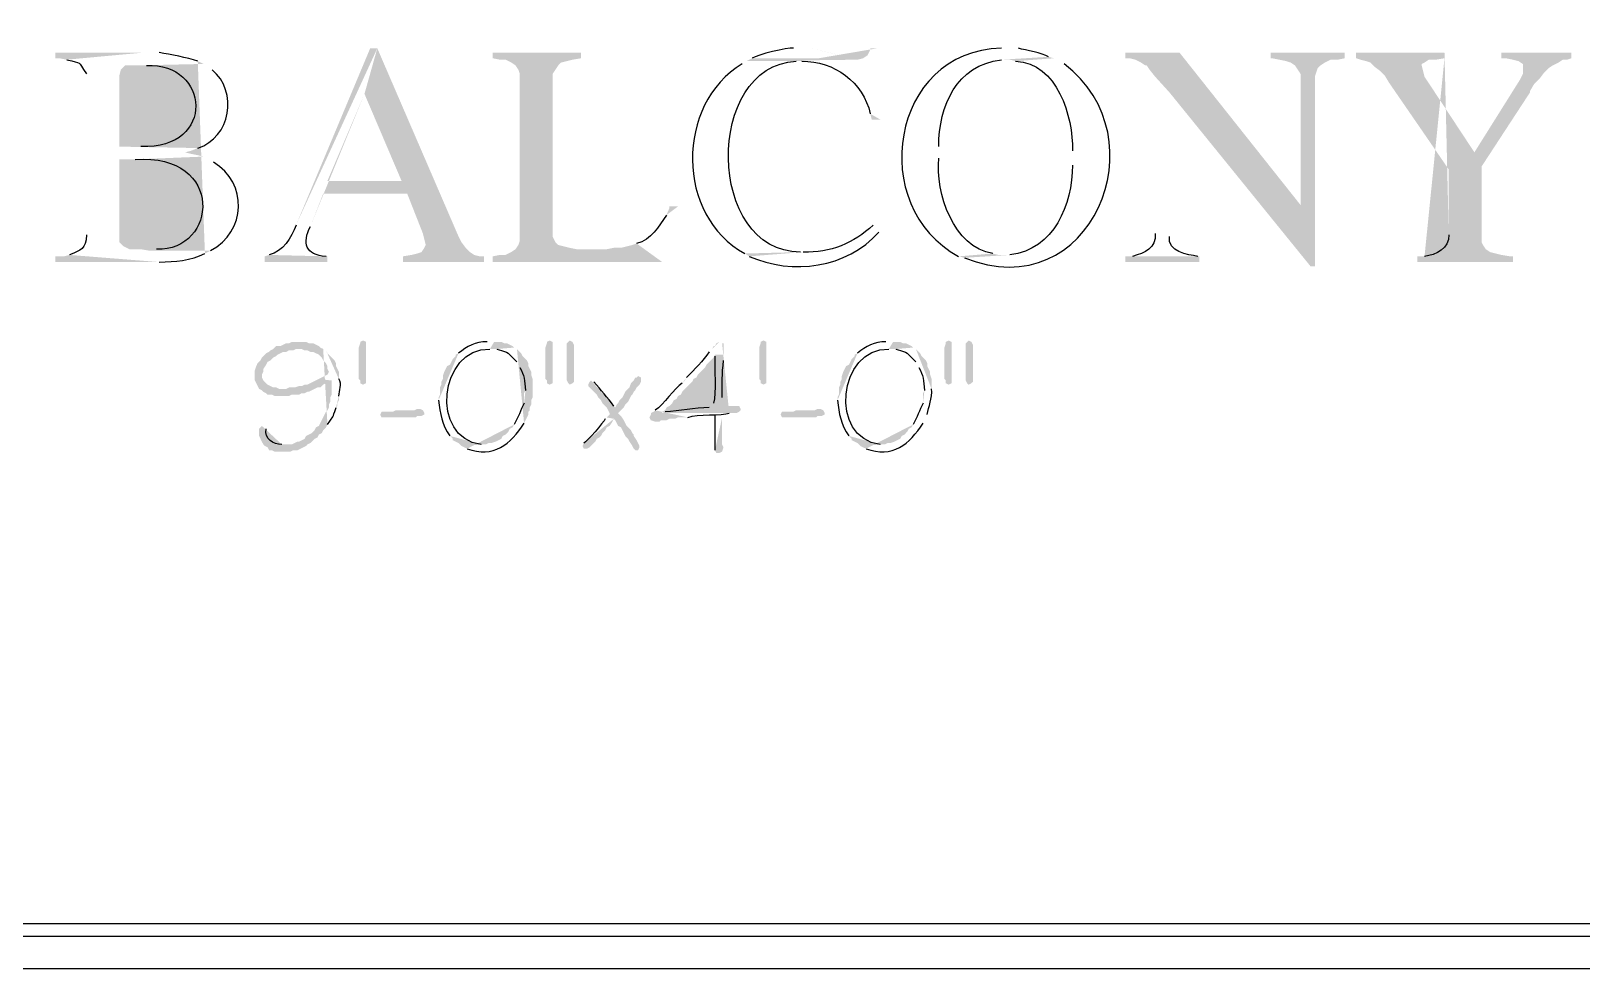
# Model space of a CAD drawing. Header units: inches. Extents: x -167 to 6071, y -6287 to -2731.
# Drawn here: x 646.5 to 704.5, y -6100 to -6064.9 of the extents above; entities that cross this region are included whole.
import ezdxf

# ---------------------------------------------------------------- set-up
doc = ezdxf.new("R2010")
doc.units = ezdxf.units.IN
doc.header["$LTSCALE"] = 96
doc.header["$MEASUREMENT"] = 0
doc.layers.add('Doors', color=5, linetype='Continuous', lineweight=9)
doc.layers.add('PDF_Geometry', color=7, linetype='Continuous', true_color=0x4a4a4a)
doc.layers.add('PDF_Solid Fills', color=7, linetype='Continuous')

msp = doc.modelspace()

# ---------------------------------------------------------------- hatches: boundary and pattern name
at = {"layer": 'PDF_Solid Fills', "transparency": 33554559}
h = msp.add_hatch(color=256, dxfattribs=at)
h.paths.add_polyline_path([(659.423, -6065.589), (659.157, -6065.589), (656.383, -6072.202)], flags=0)
h.paths.add_polyline_path([(655.37, -6073.322), (655.21, -6073.375), (655.21, -6073.589), (657.557, -6073.589), (657.557, -6073.375), (657.503, -6073.375)], flags=0)
h.paths.add_polyline_path([(656.917, -6072.255), (657.397, -6071.029), (660.543, -6071.029), (657.557, -6070.549), (658.943, -6067.295)], flags=0)
for points in [[(659.423, -6065.589), (658.943, -6067.295), (660.33, -6070.549), (657.557, -6070.549), (660.543, -6071.029), (661.13, -6072.522), (661.183, -6072.735), (661.237, -6072.949), (661.183, -6073.055), (661.077, -6073.215), (660.917, -6073.269), (660.703, -6073.322), (660.383, -6073.375), (660.383, -6073.589), (663.423, -6073.589), (663.423, -6073.375), (663.263, -6073.375), (663.05, -6073.322), (662.89, -6073.215), (662.73, -6073.055), (662.57, -6072.842), (662.463, -6072.629)], [(667.05, -6065.749), (663.743, -6065.749), (663.743, -6065.962), (664.01, -6066.015), (664.223, -6066.015), (664.437, -6066.122), (664.597, -6066.229), (664.703, -6066.389), (664.757, -6066.549), (664.757, -6072.789), (664.703, -6072.949), (664.597, -6073.109), (667.423, -6073.109), (666.89, -6073.109), (666.623, -6073.055), (666.197, -6072.949), (666.09, -6072.842), (666.037, -6072.735), (665.983, -6072.629), (665.983, -6066.549), (666.197, -6066.229), (666.303, -6066.122), (666.73, -6066.015), (667.05, -6065.962)], [(689.45, -6065.749), (687.423, -6065.749), (687.423, -6065.962), (687.583, -6065.962), (687.797, -6066.015), (688.01, -6066.122), (688.17, -6066.229), (688.223, -6066.229), (688.33, -6066.389), (688.543, -6066.655), (689.077, -6067.242), (694.357, -6073.749), (693.983, -6071.455)], [(695.637, -6065.749), (692.863, -6065.749), (692.863, -6065.962), (692.917, -6065.962), (693.45, -6066.069), (693.61, -6066.122), (693.77, -6066.229), (693.983, -6066.549), (693.983, -6071.455), (694.357, -6073.749), (694.517, -6073.749), (694.517, -6066.655), (694.623, -6066.335), (694.73, -6066.229), (694.89, -6066.122), (695.103, -6066.015), (695.37, -6066.015), (695.637, -6065.962)], [(704.117, -6065.749), (701.503, -6065.749), (701.503, -6065.962), (701.663, -6065.962), (701.93, -6066.015), (702.143, -6066.069), (702.303, -6066.175), (702.303, -6066.549), (702.197, -6066.762), (700.49, -6069.482), (700.757, -6070.015), (702.57, -6067.242), (702.57, -6067.189), (702.73, -6066.922), (702.943, -6066.709), (703.103, -6066.495), (703.263, -6066.335), (703.423, -6066.229), (703.637, -6066.122), (703.797, -6066.015), (703.957, -6066.015), (704.117, -6065.962)], [(656.49, -6076.575), (656.223, -6076.575), (656.117, -6076.629), (656.01, -6076.629), (655.797, -6076.735), (655.637, -6076.735), (655.53, -6076.842), (655.423, -6076.895), (655.37, -6076.949), (655.263, -6077.002), (655.157, -6077.109), (655.103, -6077.162), (655.05, -6077.269), (654.943, -6077.375), (654.89, -6077.482), (654.837, -6077.642), (654.837, -6078.015), (654.89, -6078.122), (654.943, -6078.229), (654.997, -6078.335), (655.903, -6078.335), (655.743, -6078.335), (655.637, -6078.282), (655.53, -6078.282), (655.317, -6078.175), (655.263, -6078.122), (655.157, -6078.015), (655.103, -6077.909), (655.103, -6077.802), (655.157, -6077.695), (655.157, -6077.589), (655.263, -6077.429), (655.317, -6077.322), (655.423, -6077.269), (655.53, -6077.162), (655.637, -6077.109), (655.69, -6077.055), (655.903, -6076.949), (656.01, -6076.949), (656.117, -6076.895), (656.277, -6076.895), (656.383, -6076.842), (657.397, -6076.842), (657.29, -6076.789), (657.237, -6076.735), (657.023, -6076.629), (656.863, -6076.629), (656.757, -6076.575), (656.65, -6076.575)], [(658.997, -6076.789), (658.997, -6078.122), (658.89, -6078.175), (658.783, -6078.122), (658.783, -6078.015), (658.73, -6077.962), (658.73, -6076.789), (658.783, -6076.629), (658.783, -6076.575), (658.89, -6076.522), (658.997, -6076.575)], [(665.877, -6076.522), (665.77, -6076.575), (665.77, -6076.629), (665.717, -6076.789), (665.717, -6077.962), (665.77, -6078.015), (665.77, -6078.122), (665.877, -6078.175), (665.983, -6078.122), (665.983, -6076.575)], [(666.623, -6076.522), (666.517, -6076.629), (666.517, -6078.015), (666.57, -6078.122), (666.623, -6078.175), (666.73, -6078.122), (666.783, -6078.069), (666.783, -6076.682), (666.73, -6076.575)], [(673.983, -6076.789), (673.983, -6078.122), (673.877, -6078.175), (673.77, -6078.122), (673.77, -6078.015), (673.717, -6077.962), (673.717, -6076.789), (673.77, -6076.629), (673.77, -6076.575), (673.877, -6076.522), (673.983, -6076.575)], [(680.81, -6076.522), (680.703, -6076.575), (680.703, -6076.629), (680.65, -6076.789), (680.65, -6077.962), (680.703, -6078.015), (680.703, -6078.122), (680.81, -6078.175), (680.917, -6078.122), (680.917, -6076.575)], [(681.557, -6076.522), (681.503, -6076.575), (681.45, -6076.629), (681.45, -6078.015), (681.503, -6078.122), (681.557, -6078.175), (681.663, -6078.122), (681.717, -6078.069), (681.717, -6076.682), (681.663, -6076.575)], [(669.183, -6077.855), (669.13, -6077.909), (669.077, -6077.909), (669.023, -6078.015), (668.917, -6078.122), (668.863, -6078.282), (668.81, -6078.335), (668.703, -6078.442), (668.65, -6078.549), (668.597, -6078.655), (668.49, -6078.762), (668.437, -6078.869), (668.383, -6078.922), (668.33, -6079.029), (668.01, -6079.029), (668.063, -6079.135), (668.117, -6079.242), (668.117, -6079.295), (668.01, -6079.402), (668.277, -6079.455), (668.33, -6079.509), (668.383, -6079.615), (668.437, -6079.722), (668.543, -6079.775), (668.597, -6079.882), (668.65, -6079.989), (668.703, -6080.095), (668.81, -6080.202), (668.863, -6080.309), (668.97, -6080.469), (669.023, -6080.575), (669.077, -6080.629), (669.183, -6080.629), (669.237, -6080.522), (669.237, -6080.469), (669.183, -6080.362), (669.13, -6080.255), (669.023, -6080.095), (669.023, -6080.042), (668.97, -6079.989), (668.917, -6079.882), (668.863, -6079.829), (668.757, -6079.722), (668.703, -6079.615), (668.65, -6079.509), (668.543, -6079.349), (668.437, -6079.242), (668.543, -6079.135), (668.65, -6079.029), (668.703, -6078.922), (668.81, -6078.815), (668.863, -6078.709), (668.917, -6078.602), (668.97, -6078.549), (669.023, -6078.442), (669.077, -6078.389), (669.13, -6078.282), (669.237, -6078.175), (669.29, -6078.069), (669.29, -6077.909)], [(657.237, -6077.962), (656.81, -6078.175), (656.703, -6078.175), (656.597, -6078.229), (656.49, -6078.229), (656.33, -6078.282), (656.117, -6078.282), (656.01, -6078.335), (654.997, -6078.335), (655.103, -6078.389), (655.157, -6078.442), (655.263, -6078.495), (655.317, -6078.549), (655.477, -6078.549), (655.583, -6078.602), (656.117, -6078.602), (656.223, -6078.549), (656.49, -6078.549), (656.597, -6078.495), (656.703, -6078.495), (656.81, -6078.442), (656.863, -6078.442), (657.183, -6078.282), (657.29, -6078.282), (657.397, -6078.175), (657.503, -6078.122), (657.61, -6078.069), (657.663, -6078.015)], [(661.023, -6079.082), (660.917, -6079.082), (660.81, -6079.135), (660.117, -6079.135), (660.01, -6079.189), (659.583, -6079.189), (659.53, -6079.295), (659.583, -6079.402), (660.863, -6079.402), (660.917, -6079.349), (661.077, -6079.349), (661.183, -6079.295), (661.183, -6079.242), (661.13, -6079.135)], [(676.01, -6079.082), (675.903, -6079.082), (675.797, -6079.135), (675.103, -6079.135), (674.997, -6079.189), (674.57, -6079.189), (674.517, -6079.295), (674.57, -6079.402), (675.85, -6079.402), (675.903, -6079.349), (676.063, -6079.349), (676.17, -6079.295), (676.17, -6079.242), (676.117, -6079.135)]]:
    msp.add_hatch(color=256, dxfattribs=at).paths.add_polyline_path(points)
h = msp.add_hatch(color=256, dxfattribs=at)
h.paths.add_polyline_path([(678.143, -6065.589), (677.877, -6065.589), (677.877, -6065.642), (677.77, -6065.855), (677.61, -6065.962), (677.397, -6066.015), (673.237, -6066.069), (675.317, -6066.069)], flags=0)
h.paths.add_polyline_path([(677.877, -6068.042), (677.93, -6068.255), (678.25, -6068.255)], flags=0)
h = msp.add_hatch(color=256, dxfattribs=at)
h.paths.add_polyline_path([(675.157, -6065.589), (674.997, -6065.589)], flags=0)
h.paths.add_polyline_path([(673.45, -6065.962), (673.237, -6066.069), (677.397, -6066.015), (677.237, -6065.962)], flags=0)
h.paths.add_polyline_path([(677.237, -6065.962, 0.003622), (675.637, -6065.589)], flags=0)
h.paths.add_polyline_path([(675.637, -6065.589), (675.423, -6065.589)], flags=0)
h = msp.add_hatch(color=256, dxfattribs=at)
h.paths.add_polyline_path([(682.943, -6065.589), (682.783, -6065.589)], flags=0)
h.paths.add_polyline_path([(681.183, -6073.375), (682.89, -6073.322), (682.677, -6073.322), (682.463, -6073.269)], flags=0)
h.paths.add_polyline_path([(680.437, -6069.695), (680.437, -6069.269)], flags=0)
h.paths.add_polyline_path([(682.783, -6066.015), (683.05, -6066.015), (684.757, -6065.962), (684.543, -6065.909)], flags=0)
h.paths.add_polyline_path([(683.423, -6065.589), (683.21, -6065.589)], flags=0)
h = msp.add_hatch(color=256, dxfattribs=at)
h.paths.add_polyline_path([(650.677, -6065.749), (647.37, -6065.749), (647.37, -6065.962), (647.53, -6065.962), (647.797, -6066.015)], flags=0)
h.paths.add_polyline_path([(648.543, -6066.549), (648.543, -6072.575)], flags=0)
h.paths.add_polyline_path([(647.903, -6073.322), (647.69, -6073.375), (647.37, -6073.375), (647.37, -6073.589), (651.263, -6073.589)], flags=0)
h.paths.add_polyline_path([(652.97, -6073.269), (653.183, -6073.162), (650.89, -6073.162), (650.57, -6073.109), (650.143, -6073.109), (649.93, -6073.002), (649.77, -6072.842), (649.77, -6069.749), (650.303, -6069.749), (652.917, -6069.642), (652.703, -6069.589), (652.437, -6069.535), (652.223, -6069.482), (652.437, -6069.429), (652.703, -6069.322), (649.77, -6069.269), (649.77, -6066.602), (649.823, -6066.389), (649.983, -6066.229), (650.463, -6066.229), (652.917, -6066.175), (652.703, -6066.069)], flags=0)
h.paths.add_polyline_path([(651.263, -6065.749), (650.997, -6065.749)], flags=0)
h = msp.add_hatch(color=256, dxfattribs=at)
h.paths.add_polyline_path([(652.917, -6066.175), (650.463, -6066.229), (650.783, -6066.229)], flags=0)
h.paths.add_polyline_path([(650.57, -6069.269), (649.77, -6069.269), (652.703, -6069.322)], flags=0)
h.paths.add_polyline_path([(653.237, -6066.389), (653.077, -6066.282)], flags=0)
h = msp.add_hatch(color=256, dxfattribs=at)
h.paths.add_polyline_path([(673.237, -6066.069), (673.077, -6066.175)], flags=0)
h.paths.add_polyline_path([(673.183, -6073.269), (675.37, -6073.215), (675.263, -6073.215)], flags=0)
h.paths.add_polyline_path([(675.103, -6066.069), (675.317, -6066.069)], flags=0)
h = msp.add_hatch(color=256, dxfattribs=at)
h.paths.add_polyline_path([(684.757, -6065.962), (683.05, -6066.015), (683.103, -6066.015), (683.317, -6066.069)], flags=0)
h.paths.add_polyline_path([(685.45, -6069.429), (685.45, -6069.962)], flags=0)
h.paths.add_polyline_path([(683.103, -6073.322), (682.89, -6073.322), (681.183, -6073.375), (681.397, -6073.429)], flags=0)
h.paths.add_polyline_path([(685.13, -6066.175), (684.97, -6066.069)], flags=0)
h = msp.add_hatch(color=256, dxfattribs=at)
h.paths.add_polyline_path([(699.37, -6065.749), (696.063, -6065.749), (696.063, -6065.962), (696.223, -6066.015), (696.437, -6066.069), (696.597, -6066.122), (696.757, -6066.282), (696.97, -6066.442), (697.13, -6066.602), (697.29, -6066.869), (699.53, -6070.122), (699.53, -6072.575)], flags=0)
h.paths.add_polyline_path([(698.623, -6073.375), (698.357, -6073.375), (698.357, -6073.589), (701.93, -6073.589), (701.93, -6073.375), (701.823, -6073.375), (701.503, -6073.322), (701.077, -6073.215), (700.917, -6073.109), (700.81, -6072.949), (700.757, -6072.842), (700.757, -6070.015), (700.49, -6069.482), (698.73, -6066.815), (698.623, -6066.655), (698.517, -6066.229), (698.517, -6066.175), (698.623, -6066.122), (698.783, -6066.015), (699.05, -6066.015), (699.37, -6065.962)], flags=0)
h = msp.add_hatch(color=256, dxfattribs=at)
h.paths.add_polyline_path([(688.543, -6066.655), (688.543, -6072.522)], flags=0)
h.paths.add_polyline_path([(687.69, -6073.375), (687.423, -6073.375), (687.423, -6073.589), (690.197, -6073.589), (690.197, -6073.375), (690.143, -6073.375)], flags=0)
h.paths.add_polyline_path([(689.077, -6072.629), (689.077, -6067.242)], flags=0)
h = msp.add_hatch(color=256, dxfattribs=at)
h.paths.add_polyline_path([(652.917, -6069.642), (650.303, -6069.749), (650.357, -6069.749)], flags=0)
h.paths.add_polyline_path([(651.157, -6073.109), (650.89, -6073.162), (653.183, -6073.162)], flags=0)
h.paths.add_polyline_path([(653.29, -6069.855), (653.13, -6069.749)], flags=0)
h = msp.add_hatch(color=256, dxfattribs=at)
h.paths.add_polyline_path([(670.677, -6071.509), (670.357, -6071.509), (670.357, -6071.562), (670.25, -6071.829)], flags=0)
h.paths.add_polyline_path([(669.13, -6072.895), (668.97, -6072.949), (668.543, -6073.055), (668.277, -6073.055), (668.01, -6073.109), (664.597, -6073.109), (664.437, -6073.215), (664.223, -6073.322), (664.01, -6073.322), (663.743, -6073.375), (663.743, -6073.589), (670.09, -6073.589)], flags=0)
h = msp.add_hatch(color=256, dxfattribs=at)
h.paths.add_polyline_path([(678.197, -6072.042), (677.983, -6072.202)], flags=0)
h.paths.add_polyline_path([(675.37, -6073.215), (673.183, -6073.269), (673.343, -6073.375)], flags=0)
h.paths.add_polyline_path([(678.197, -6072.469), (678.41, -6072.309)], flags=0)
h = msp.add_hatch(color=256, dxfattribs=at)
h.paths.add_polyline_path([(663.69, -6076.522), (663.53, -6076.575)], flags=0)
h.paths.add_polyline_path([(662.463, -6077.002), (662.357, -6077.055), (662.357, -6077.109), (662.25, -6077.215), (662.197, -6077.322), (662.143, -6077.429), (662.037, -6077.482), (661.983, -6077.589), (661.93, -6077.695), (661.877, -6077.855), (661.877, -6077.962), (661.823, -6078.069), (661.823, -6078.175), (661.77, -6078.282), (661.77, -6078.549), (661.717, -6078.655), (661.717, -6078.762)], flags=0)
h.paths.add_polyline_path([(662.143, -6080.095), (662.25, -6080.202), (662.25, -6080.255), (662.357, -6080.309), (662.463, -6080.362), (662.57, -6080.469), (663.37, -6080.415), (663.317, -6080.415)], flags=0)
h.paths.add_polyline_path([(663.637, -6076.842), (664.543, -6076.789), (664.49, -6076.735), (664.277, -6076.629), (664.17, -6076.629), (664.063, -6076.575), (663.797, -6076.575)], flags=0)
h = msp.add_hatch(color=256, dxfattribs=at)
h.paths.add_polyline_path([(672.223, -6076.575), (672.117, -6076.629), (672.063, -6076.735), (672.01, -6076.735), (671.957, -6076.842), (671.85, -6076.949)], flags=0)
h.paths.add_polyline_path([(670.997, -6077.909), (670.943, -6078.015), (670.837, -6078.122)], flags=0)
h.paths.add_polyline_path([(669.823, -6079.135), (669.77, -6079.189), (669.663, -6079.242), (669.663, -6079.295), (669.61, -6079.402), (669.663, -6079.509), (669.823, -6079.562), (669.983, -6079.562), (670.037, -6079.509), (670.25, -6079.509), (670.357, -6079.455), (670.57, -6079.455), (670.677, -6079.402), (671.05, -6079.402)], flags=0)
h.paths.add_polyline_path([(672.597, -6079.242), (672.863, -6079.242), (670.09, -6079.242), (670.09, -6079.189), (670.197, -6079.135), (670.25, -6079.029), (670.357, -6078.975), (670.463, -6078.869), (670.517, -6078.762), (670.623, -6078.709), (670.677, -6078.602), (670.783, -6078.549), (670.837, -6078.442), (670.943, -6078.335), (670.997, -6078.282), (671.21, -6078.069), (671.263, -6077.962), (671.37, -6077.909), (671.423, -6077.802), (671.53, -6077.695), (671.583, -6077.642), (671.69, -6077.535), (671.743, -6077.429), (671.85, -6077.322), (671.903, -6077.269), (672.01, -6077.162), (672.063, -6077.055), (672.383, -6077.055), (672.383, -6076.629), (672.33, -6076.629)], flags=0)
h = msp.add_hatch(color=256, dxfattribs=at)
h.paths.add_polyline_path([(678.623, -6076.522), (678.463, -6076.575)], flags=0)
h.paths.add_polyline_path([(677.397, -6077.002), (677.29, -6077.055), (677.29, -6077.109), (677.183, -6077.215), (677.13, -6077.322), (677.077, -6077.429), (676.97, -6077.482), (676.917, -6077.589), (676.863, -6077.695), (676.81, -6077.855), (676.81, -6077.962), (676.757, -6078.069), (676.757, -6078.175), (676.703, -6078.282), (676.703, -6078.549), (676.65, -6078.655), (676.65, -6078.762)], flags=0)
h.paths.add_polyline_path([(677.077, -6080.095), (677.183, -6080.202), (677.183, -6080.255), (677.397, -6080.362), (677.503, -6080.469), (678.303, -6080.415), (678.25, -6080.415)], flags=0)
h.paths.add_polyline_path([(678.57, -6076.842), (679.477, -6076.789), (679.423, -6076.735), (679.21, -6076.629), (679.103, -6076.629), (678.997, -6076.575), (678.73, -6076.575)], flags=0)
h = msp.add_hatch(color=256, dxfattribs=at)
h.paths.add_polyline_path([(657.397, -6076.842), (656.49, -6076.842), (656.597, -6076.842), (656.703, -6076.895), (656.81, -6076.895), (656.917, -6076.949), (657.023, -6076.949), (657.237, -6077.055), (657.29, -6077.109), (657.343, -6077.162), (657.397, -6077.269), (657.503, -6077.375), (657.557, -6077.482), (657.557, -6077.589), (657.61, -6077.695), (657.557, -6077.802), (657.237, -6077.962), (657.663, -6078.015), (657.717, -6078.015), (657.717, -6078.549), (657.663, -6078.655), (657.663, -6078.815), (657.61, -6078.922), (657.61, -6079.029), (657.557, -6079.135), (657.503, -6079.189), (657.397, -6079.402), (657.29, -6079.615), (657.237, -6079.722), (657.13, -6079.775), (657.077, -6079.882), (656.97, -6079.989), (656.863, -6080.042), (656.757, -6080.095), (656.703, -6080.202), (656.597, -6080.255), (656.49, -6080.309), (656.437, -6080.309), (656.33, -6080.362), (656.223, -6080.415), (655.85, -6080.415), (656.757, -6080.469), (656.81, -6080.415), (656.917, -6080.362), (657.077, -6080.202), (657.183, -6080.149), (657.237, -6080.042), (657.343, -6079.989), (657.397, -6079.882), (657.503, -6079.775), (657.557, -6079.669)], flags=0)
h.paths.add_polyline_path([(657.877, -6079.029), (657.93, -6078.975), (657.93, -6078.869), (657.983, -6078.762), (657.983, -6078.602)], flags=0)
h.paths.add_polyline_path([(657.983, -6077.962), (657.983, -6077.695), (657.93, -6077.589), (657.877, -6077.482), (657.877, -6077.375), (657.823, -6077.269), (657.77, -6077.215), (657.663, -6077.109), (657.61, -6077.055), (657.557, -6077.002), (657.503, -6076.895)], flags=0)
h = msp.add_hatch(color=256, dxfattribs=at)
h.paths.add_polyline_path([(664.543, -6076.789), (663.637, -6076.842), (663.903, -6076.842)], flags=0)
h.paths.add_polyline_path([(664.65, -6077.322), (664.703, -6077.429), (664.757, -6077.535)], flags=0)
h.paths.add_polyline_path([(664.97, -6078.389), (664.917, -6078.495), (664.917, -6078.869)], flags=0)
h.paths.add_polyline_path([(664.543, -6079.669), (664.49, -6079.775), (664.383, -6079.829), (664.33, -6079.935), (664.223, -6080.042), (664.117, -6080.095), (664.063, -6080.202), (663.85, -6080.309), (663.69, -6080.362), (663.583, -6080.362), (663.477, -6080.415), (663.37, -6080.415), (662.57, -6080.469), (662.783, -6080.575)], flags=0)
h.paths.add_polyline_path([(664.917, -6079.615), (664.97, -6079.509), (665.023, -6079.402), (665.077, -6079.295), (665.077, -6079.189), (665.13, -6079.135), (665.13, -6079.029), (665.183, -6078.922), (665.183, -6078.762), (665.237, -6078.655), (665.237, -6077.962), (665.183, -6077.802), (665.183, -6077.695), (665.13, -6077.589), (665.077, -6077.482), (665.077, -6077.375), (665.023, -6077.269), (664.97, -6077.215), (664.863, -6077.109), (664.81, -6077.002), (664.757, -6076.949), (664.65, -6076.842)], flags=0)
h = msp.add_hatch(color=256, dxfattribs=at)
h.paths.add_polyline_path([(672.383, -6077.055), (672.063, -6077.055), (672.063, -6077.109)], flags=0)
h.paths.add_polyline_path([(672.01, -6078.869), (672.01, -6079.029), (671.85, -6079.029)], flags=0)
h.paths.add_polyline_path([(670.197, -6079.189), (670.09, -6079.242), (672.863, -6079.242), (672.97, -6079.189), (673.023, -6079.135), (673.023, -6079.082), (672.97, -6078.975), (672.33, -6078.975), (672.33, -6078.655)], flags=0)
h.paths.add_polyline_path([(672.383, -6077.269), (672.383, -6077.162)], flags=0)
h = msp.add_hatch(color=256, dxfattribs=at)
h.paths.add_polyline_path([(679.477, -6076.789), (678.57, -6076.842), (678.837, -6076.842)], flags=0)
h.paths.add_polyline_path([(679.583, -6077.322), (679.637, -6077.429), (679.69, -6077.535)], flags=0)
h.paths.add_polyline_path([(679.903, -6078.389), (679.85, -6078.495), (679.85, -6078.869)], flags=0)
h.paths.add_polyline_path([(679.477, -6079.669), (679.423, -6079.775), (679.317, -6079.829), (679.263, -6079.935), (679.157, -6080.042), (679.05, -6080.095), (678.997, -6080.202), (678.89, -6080.255), (678.783, -6080.309), (678.623, -6080.362), (678.517, -6080.362), (678.41, -6080.415), (678.303, -6080.415), (677.503, -6080.469), (677.717, -6080.575)], flags=0)
h.paths.add_polyline_path([(679.85, -6079.615), (679.957, -6079.402), (680.01, -6079.295)], flags=0)
h.paths.add_polyline_path([(680.17, -6078.335), (680.17, -6077.962), (680.117, -6077.802), (680.117, -6077.695), (680.063, -6077.589), (680.01, -6077.482), (680.01, -6077.375), (679.957, -6077.269), (679.903, -6077.215), (679.797, -6077.109), (679.743, -6077.002), (679.69, -6076.949), (679.583, -6076.842)], flags=0)
h = msp.add_hatch(color=256, dxfattribs=at)
h.paths.add_polyline_path([(667.423, -6078.015), (667.37, -6078.069), (667.317, -6078.175), (667.317, -6078.229), (667.37, -6078.282), (667.637, -6078.549), (667.69, -6078.655), (667.797, -6078.762), (667.85, -6078.869), (667.957, -6078.975), (668.01, -6079.029), (668.33, -6079.029), (668.277, -6078.975)], flags=0)
h.paths.add_polyline_path([(667.53, -6078.069), (667.477, -6078.069)], flags=0)
h = msp.add_hatch(color=256, dxfattribs=at)
h.paths.add_polyline_path([(668.01, -6079.402), (667.957, -6079.455)], flags=0)
h.paths.add_polyline_path([(667.157, -6080.362), (667.103, -6080.469), (667.157, -6080.575), (667.263, -6080.575), (667.37, -6080.522), (667.583, -6080.309), (667.637, -6080.202), (667.743, -6080.149), (667.797, -6080.095), (667.85, -6079.989), (667.957, -6079.882), (668.01, -6079.775), (668.117, -6079.722), (668.223, -6079.562), (668.277, -6079.455)], flags=0)
h = msp.add_hatch(color=256, dxfattribs=at)
h.paths.add_polyline_path([(672.33, -6079.295), (672.063, -6079.295), (672.063, -6079.349)], flags=0)
h.paths.add_polyline_path([(672.063, -6080.629), (672.117, -6080.735), (672.223, -6080.735), (672.33, -6080.682), (672.383, -6080.522), (672.33, -6080.415), (672.33, -6079.402)], flags=0)
h = msp.add_hatch(color=256, dxfattribs=at)
h.paths.add_polyline_path([(655.103, -6079.722), (655.05, -6079.775), (654.997, -6079.829), (654.997, -6080.095), (655.05, -6080.202), (655.103, -6080.309), (655.157, -6080.415), (655.21, -6080.469), (655.317, -6080.522), (655.37, -6080.629), (655.477, -6080.629), (655.583, -6080.682), (656.17, -6080.682), (656.277, -6080.629), (656.437, -6080.629), (656.757, -6080.469), (655.85, -6080.415)], flags=0)
h.paths.add_polyline_path([(655.263, -6079.829), (655.21, -6079.722)], flags=0)

# ---------------------------------------------------------------- linework, layer by layer
at = {"layer": 'Doors', "transparency": 33554687}
for points in [[(623.903, -6098.335), (725.93, -6098.335)], [(623.903, -6098.815), (725.93, -6098.815)]]:
    msp.add_lwpolyline(points, dxfattribs=at)
at = {"layer": 'PDF_Geometry', "color": 7}
msp.add_lwpolyline([(728.917, -6052.042), (728.917, -6100.042), (620.917, -6100.042), (620.917, -6052.042)], dxfattribs=at)
at = {"layer": 'PDF_Geometry'}
for points in [[(623.903, -6098.335), (725.93, -6098.335)], [(623.903, -6098.815), (725.93, -6098.815)]]:
    msp.add_lwpolyline(points, dxfattribs=at)
for points in [[(674.997, -6065.589), (674.774, -6065.551), (673.643, -6065.828), (673.45, -6065.962)], [(682.783, -6065.589), (678.616, -6065.671), (677.735, -6071.543), (681.183, -6073.375)], [(684.543, -6065.909), (684.325, -6065.753), (683.7, -6065.657), (683.423, -6065.589)], [(647.797, -6066.015), (648.408, -6066.179), (648.166, -6066.013), (648.543, -6066.549)], [(650.783, -6066.229), (653.132, -6066.115), (653.425, -6069.364), (650.57, -6069.269)], [(652.703, -6066.069), (652.285, -6065.934), (651.699, -6065.823), (651.263, -6065.749)], [(673.077, -6066.175), (670.579, -6067.674), (670.591, -6071.871), (673.183, -6073.269)], [(675.263, -6073.215), (671.728, -6073.215), (671.662, -6066.239), (675.103, -6066.069)], [(675.317, -6066.069), (676.527, -6066.071), (677.613, -6066.839), (677.877, -6068.042)], [(680.437, -6069.269), (680.454, -6067.736), (681.091, -6066.231), (682.783, -6066.015)], [(681.397, -6073.429), (686.145, -6075.332), (688.799, -6068.918), (685.13, -6066.175)], [(683.317, -6066.069), (684.876, -6066.145), (685.464, -6068.127), (685.45, -6069.429)], [(652.703, -6069.322), (653.94, -6068.942), (654.225, -6067.212), (653.237, -6066.389)], [(650.357, -6069.749), (653.749, -6069.52), (653.435, -6073.194), (651.157, -6073.109)], [(682.463, -6073.269), (680.985, -6073.041), (680.317, -6070.997), (680.437, -6069.695)], [(653.183, -6073.162), (654.516, -6072.452), (654.596, -6070.621), (653.29, -6069.855)], [(685.45, -6069.962), (685.433, -6071.446), (684.772, -6073.11), (683.103, -6073.322)], [(670.25, -6071.829), (669.947, -6072.277), (669.7, -6072.748), (669.13, -6072.895)], [(648.543, -6072.575), (648.491, -6073.125), (648.356, -6073.118), (647.903, -6073.322)], [(656.383, -6072.202), (656.205, -6072.678), (655.893, -6073.199), (655.37, -6073.322)], [(657.503, -6073.375), (656.726, -6073.335), (656.608, -6072.883), (656.917, -6072.255)], [(673.343, -6073.375), (674.975, -6074.086), (676.98, -6073.823), (678.197, -6072.469)], [(677.983, -6072.202), (677.246, -6072.889), (676.387, -6073.248), (675.37, -6073.215)], [(688.543, -6072.522), (688.583, -6073.065), (688.15, -6073.248), (687.69, -6073.375)], [(690.143, -6073.375), (689.741, -6073.315), (688.995, -6073.202), (689.077, -6072.629)], [(699.53, -6072.575), (699.567, -6073.071), (699.045, -6073.327), (698.623, -6073.375)], [(651.263, -6073.589), (651.846, -6073.582), (652.44, -6073.534), (652.97, -6073.269)], [(663.53, -6076.575), (663.106, -6076.567), (662.781, -6076.727), (662.463, -6077.002)], [(678.463, -6076.575), (678.038, -6076.567), (677.715, -6076.726), (677.397, -6077.002)], [(663.317, -6080.415), (661.377, -6080.196), (661.743, -6076.792), (663.637, -6076.842)], [(663.903, -6076.842), (664.43, -6077.007), (664.246, -6076.934), (664.65, -6077.322)], [(671.85, -6076.949), (671.603, -6077.298), (671.311, -6077.599), (670.997, -6077.909)], [(672.063, -6077.109), (672.034, -6077.561), (672.124, -6078.484), (672.01, -6078.869)], [(672.33, -6078.655), (672.321, -6078.101), (672.326, -6077.809), (672.383, -6077.269)], [(678.25, -6080.415), (676.31, -6080.196), (676.677, -6076.792), (678.57, -6076.842)], [(678.837, -6076.842), (679.363, -6077.007), (679.18, -6076.934), (679.583, -6077.322)], [(664.757, -6077.535), (664.94, -6077.827), (664.929, -6078.03), (664.97, -6078.389)], [(679.69, -6077.535), (679.873, -6077.827), (679.862, -6078.03), (679.903, -6078.389)], [(657.983, -6078.602), (657.994, -6078.399), (658.121, -6078.16), (657.983, -6077.962)], [(668.277, -6078.975), (668.048, -6078.656), (667.784, -6078.367), (667.53, -6078.069)], [(670.837, -6078.122), (670.551, -6078.313), (670.135, -6078.92), (669.823, -6079.135)], [(680.01, -6079.295), (680.062, -6079.004), (680.202, -6078.679), (680.17, -6078.335)], [(657.557, -6079.669), (657.82, -6079.27), (657.728, -6079.503), (657.877, -6079.029)], [(661.717, -6078.762), (661.78, -6079.255), (661.83, -6079.679), (662.143, -6080.095)], [(664.917, -6078.869), (664.788, -6079.15), (664.7, -6079.383), (664.543, -6079.669)], [(671.85, -6079.029), (671.287, -6079.039), (670.75, -6079.163), (670.197, -6079.189)], [(676.65, -6078.762), (676.713, -6079.255), (676.763, -6079.679), (677.077, -6080.095)], [(679.85, -6078.869), (679.721, -6079.151), (679.632, -6079.383), (679.477, -6079.669)], [(662.783, -6080.575), (663.779, -6080.937), (664.406, -6080.421), (664.917, -6079.615)], [(667.957, -6079.455), (667.895, -6079.589), (667.267, -6080.311), (667.157, -6080.362)], [(671.05, -6079.402), (671.396, -6079.263), (672.345, -6079.343), (672.597, -6079.242)], [(672.063, -6079.349), (672.063, -6079.775), (672.063, -6080.202), (672.063, -6080.629)], [(677.717, -6080.575), (678.712, -6080.937), (679.341, -6080.421), (679.85, -6079.615)], [(655.85, -6080.415), (655.513, -6080.421), (655.2, -6080.215), (655.263, -6079.829)]]:
    msp.add_open_spline(points, degree=3, dxfattribs=at)

doc.saveas('drawing.dxf')
